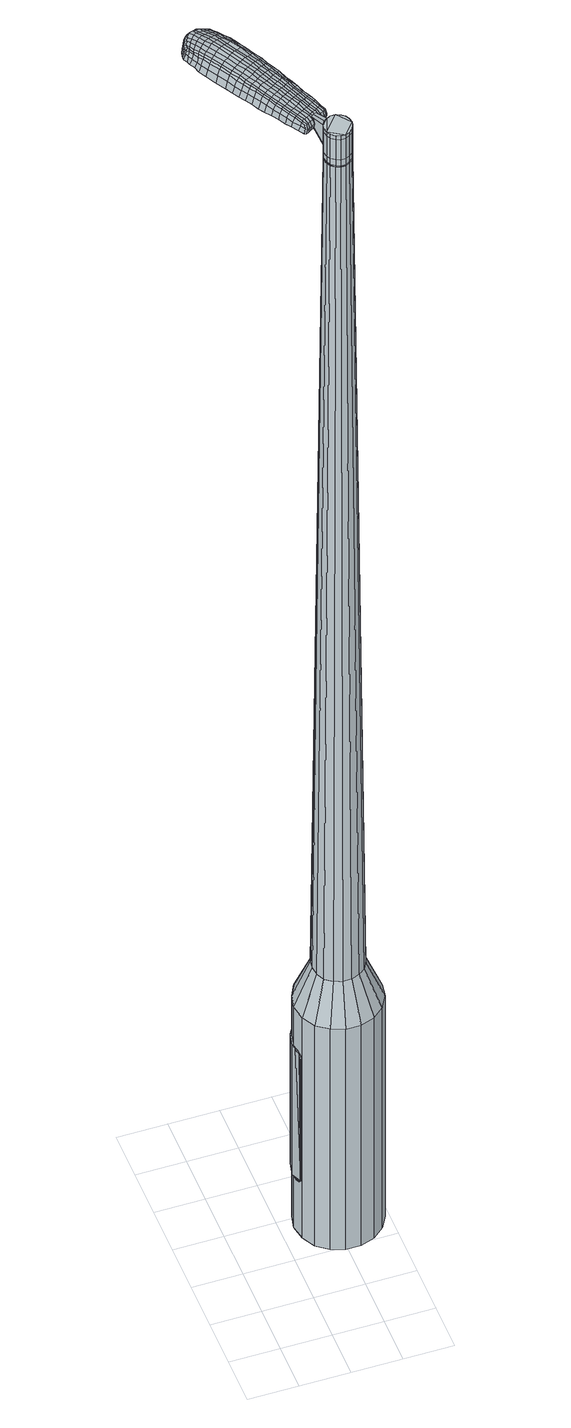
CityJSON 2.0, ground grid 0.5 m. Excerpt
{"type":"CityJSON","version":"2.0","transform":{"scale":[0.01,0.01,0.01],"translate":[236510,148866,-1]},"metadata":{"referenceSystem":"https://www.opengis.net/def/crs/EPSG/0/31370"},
"CityObjects":{
"object1":{"type":"GenericCityObject","attributes":{"cluster":1036,"mean_distance_to_centroid":0.122,"new_centroid_x":236511.08,"new_centroid_y":148867.38,"mean_distance_to_camera":8.23,"H1":10.16,"H2":11.08,"Z_final":110.33,"cluster2":12,"proj_x":236517.58,"proj_y":148863.65,"id_line":52795,"bearing_l":209.81,"distance":7.49,"orientation":"right","G_obj":119.81},"geometry":[{"type":"MultiSurface","lod":"2","boundaries":[[[0,1,2,3]],[[1,4,5,2]],[[4,6,7,5]],[[6,8,9,7]],[[8,10,11,9]],[[10,12,13,11]],[[12,14,15,13]],[[14,16,17,15]],[[16,18,19,17]],[[18,20,21,19]],[[20,22,23,21]],[[22,24,25,23]],[[24,26,27,25]],[[26,28,29,27]],[[28,30,31,29]],[[30,32,33,31]],[[32,34,35,33]],[[34,0,3,35]],[[36,37,38,39]],[[38,40,41,42]],[[41,43,42]],[[42,44,45,46]],[[45,47,46]],[[46,48,49,50]],[[49,51,50]],[[42,46,50,38]],[[50,52,39,38]],[[53,36,39]],[[2,5,7,35]],[[7,9,11,15]],[[11,13,15]],[[15,17,19,23]],[[19,21,23]],[[23,25,27,31]],[[27,29,31]],[[15,23,31,7]],[[31,33,35,7]],[[3,2,35]],[[1,0,54,55]],[[0,34,56,54]],[[34,32,57,56]],[[32,30,58,57]],[[30,28,59,58]],[[28,26,60,59]],[[26,24,61,60]],[[24,22,62,61]],[[22,20,63,62]],[[20,18,64,63]],[[18,16,65,64]],[[16,14,66,65]],[[14,12,67,66]],[[12,10,68,67]],[[10,8,69,68]],[[8,6,70,69]],[[6,4,71,70]],[[4,1,55,71]],[[55,54,72,73]],[[54,56,74,72]],[[56,57,75,74]],[[57,58,76,75]],[[58,59,77,76]],[[59,60,78,77]],[[60,61,79,78]],[[61,62,80,79]],[[62,63,81,80]],[[63,64,82,81]],[[64,65,83,82]],[[65,66,84,83]],[[66,67,85,84]],[[67,68,86,85]],[[68,69,87,86]],[[69,70,88,87]],[[70,71,89,88]],[[71,55,73,89]],[[72,90,91,92]],[[93,94,90,72]],[[95,96,94,93]],[[97,98,96,95]],[[99,100,98,97]],[[101,102,100,99]],[[79,103,102,101]],[[104,105,103,79]],[[106,107,105,104]],[[82,108,107,106]],[[83,109,108,82]],[[84,110,109,83]],[[85,111,110,84]],[[86,112,111,85]],[[87,113,112,86]],[[114,115,113,87]],[[116,117,115,114]],[[92,91,117,116]],[[118,119,120,121]],[[122,118,121,123]],[[124,122,123,125]],[[126,124,125,127]],[[128,126,127,129]],[[130,128,129,131]],[[132,130,131,133]],[[134,132,133,135]],[[136,134,135,137]],[[138,136,137,139]],[[140,138,139,141]],[[142,140,141,143]],[[144,142,143,145]],[[146,144,145,147]],[[148,146,147,149]],[[150,148,149,151]],[[73,72,92]],[[74,93,72]],[[74,75,95,93]],[[75,76,97,95]],[[76,77,99,97]],[[77,78,101,99]],[[78,79,101]],[[80,104,79]],[[80,81,106,104]],[[81,82,106]],[[88,114,87]],[[88,89,116,114]],[[89,73,92,116]],[[152,91,90]],[[152,153,117,91]],[[153,154,115,117]],[[154,113,115]],[[155,107,108]],[[155,156,105,107]],[[156,103,105]],[[157,102,103]],[[157,158,100,102]],[[158,159,98,100]],[[159,160,96,98]],[[160,161,94,96]],[[161,90,94]],[[39,52,150,162]],[[152,90,163,151]],[[53,39,162,119]],[[90,161,120,163]],[[36,53,119,118]],[[161,160,121,120]],[[37,36,118,122]],[[160,159,123,121]],[[38,37,122,124]],[[159,158,125,123]],[[40,38,124,126]],[[158,157,127,125]],[[41,40,126,128]],[[157,103,129,127]],[[43,41,128,130]],[[103,156,131,129]],[[42,43,130,132]],[[156,155,133,131]],[[44,42,132,134]],[[155,108,135,133]],[[45,44,134,136]],[[108,109,137,135]],[[47,45,136,138]],[[109,110,139,137]],[[46,47,138,140]],[[110,111,141,139]],[[48,46,140,142]],[[111,112,143,141]],[[49,48,142,144]],[[112,113,145,143]],[[51,49,144,146]],[[113,154,147,145]],[[50,51,146,148]],[[154,153,149,147]],[[52,50,148,150]],[[153,152,151,149]],[[150,151,164,165]],[[151,163,166,164]],[[163,120,167,166]],[[120,119,168,167]],[[119,162,169,168]],[[162,150,165,169]],[[170,171,172,173]],[[174,170,173,175]],[[170,174,176,177]],[[171,170,177,178]],[[179,180,181,182]],[[183,179,182,184]],[[179,183,185,186]],[[180,179,186,187]],[[188,189,190,191]],[[192,188,191,193]],[[188,192,194,195]],[[189,188,195,196]],[[197,198,199,200]],[[201,197,200,202]],[[197,201,203,204]],[[198,197,204,205]],[[206,207,208,209]],[[210,206,209,211]],[[206,210,212,213]],[[207,206,213,214]],[[215,216,217,218]],[[219,215,218,220]],[[215,219,221,222]],[[216,215,222,223]],[[224,225,226,227]],[[216,224,227,217]],[[224,216,223,228]],[[225,224,228,229]],[[230,231,232,233]],[[225,230,233,226]],[[230,225,229,234]],[[231,230,234,235]],[[236,174,175,237]],[[231,236,237,232]],[[236,231,235,238]],[[174,236,238,176]],[[239,240,241,242]],[[243,239,242,244]],[[239,243,245,246]],[[240,239,246,247]],[[248,249,250,251]],[[240,248,251,241]],[[248,240,247,252]],[[249,248,252,253]],[[254,255,256,257]],[[249,254,257,250]],[[254,249,253,258]],[[255,254,258,259]],[[260,261,262,263]],[[255,260,263,256]],[[260,255,259,264]],[[261,260,264,265]],[[266,171,178,267]],[[261,266,267,262]],[[266,261,265,268]],[[171,266,268,172]],[[269,270,271,272]],[[273,269,272,274]],[[269,273,275,276]],[[270,269,276,277]],[[278,279,280,281]],[[270,278,281,271]],[[278,270,277,282]],[[279,278,282,283]],[[284,285,286,287]],[[279,284,287,280]],[[284,279,283,288]],[[285,284,288,289]],[[290,183,184,291]],[[285,290,291,286]],[[290,285,289,292]],[[183,290,292,185]],[[293,294,295,296]],[[297,293,296,298]],[[293,297,299,300]],[[294,293,300,301]],[[302,303,304,305]],[[294,302,305,295]],[[302,294,301,306]],[[303,302,306,307]],[[308,309,310,311]],[[303,308,311,304]],[[308,303,307,312]],[[309,308,312,313]],[[314,315,316,317]],[[309,314,317,310]],[[314,309,313,318]],[[315,314,318,319]],[[320,180,187,321]],[[315,320,321,316]],[[320,315,319,322]],[[180,320,322,181]],[[323,209,208,324]],[[325,323,324,326]],[[323,325,327,328]],[[209,323,328,211]],[[329,325,326,330]],[[331,329,330,332]],[[329,331,333,334]],[[325,329,334,327]],[[335,331,332,336]],[[337,335,336,338]],[[335,337,339,340]],[[331,335,340,333]],[[341,337,338,342]],[[343,341,342,344]],[[341,343,345,346]],[[337,341,346,339]],[[347,343,344,348]],[[198,347,348,199]],[[347,198,205,349]],[[343,347,349,345]],[[350,351,196,195]],[[352,350,195,194]],[[350,352,353,354]],[[351,350,354,355]],[[356,357,355,354]],[[358,356,354,353]],[[356,358,359,360]],[[357,356,360,361]],[[362,363,361,360]],[[364,362,360,359]],[[362,364,365,366]],[[363,362,366,367]],[[368,369,367,366]],[[370,368,366,365]],[[368,370,203,201]],[[369,368,201,202]],[[371,372,373,374]],[[273,371,374,275]],[[371,273,274,375]],[[372,371,375,376]],[[377,192,193,378]],[[372,377,378,373]],[[377,372,376,379]],[[192,377,379,194]],[[380,381,382,383]],[[219,380,383,221]],[[380,219,220,384]],[[381,380,384,385]],[[386,387,388,389]],[[381,386,389,382]],[[386,381,385,390]],[[387,386,390,391]],[[392,189,196,393]],[[387,392,393,388]],[[392,387,391,394]],[[189,392,394,190]],[[395,396,397,398]],[[177,395,398,178]],[[395,177,176,399]],[[396,395,399,400]],[[401,402,403,404]],[[396,401,404,397]],[[401,396,400,405]],[[402,401,405,406]],[[407,200,199,408]],[[402,407,408,403]],[[407,402,406,409]],[[200,407,409,202]],[[410,411,412,413]],[[182,410,413,184]],[[410,182,181,414]],[[411,410,414,415]],[[416,204,203,417]],[[411,416,417,412]],[[416,411,415,418]],[[204,416,418,205]],[[419,420,421,422]],[[297,419,422,299]],[[419,297,298,423]],[[420,419,423,424]],[[425,210,211,426]],[[420,425,426,421]],[[425,420,424,427]],[[210,425,427,212]],[[428,429,430,431]],[[243,428,431,245]],[[428,243,244,432]],[[429,428,432,433]],[[434,435,436,437]],[[429,434,437,430]],[[434,429,433,438]],[[435,434,438,439]],[[440,207,214,441]],[[435,440,441,436]],[[440,435,439,442]],[[207,440,442,208]],[[443,444,433,432]],[[242,443,432,244]],[[443,242,241,445]],[[444,443,445,446]],[[447,448,439,438]],[[444,447,438,433]],[[447,444,446,449]],[[448,447,449,450]],[[451,324,208,442]],[[448,451,442,439]],[[451,448,450,452]],[[324,451,452,326]],[[453,454,455,456]],[[300,453,456,301]],[[453,300,299,422]],[[454,453,422,421]],[[457,328,327,458]],[[454,457,458,455]],[[457,454,421,426]],[[328,457,426,211]],[[459,460,446,445]],[[251,459,445,241]],[[459,251,250,461]],[[460,459,461,462]],[[463,464,450,449]],[[460,463,449,446]],[[463,460,462,465]],[[464,463,465,466]],[[467,330,326,452]],[[464,467,452,450]],[[467,464,466,468]],[[330,467,468,332]],[[469,470,471,472]],[[306,469,472,307]],[[469,306,301,456]],[[470,469,456,455]],[[473,334,333,474]],[[470,473,474,471]],[[473,470,455,458]],[[334,473,458,327]],[[475,476,462,461]],[[257,475,461,250]],[[475,257,256,477]],[[476,475,477,478]],[[479,480,466,465]],[[476,479,465,462]],[[479,476,478,481]],[[480,479,481,482]],[[483,336,332,468]],[[480,483,468,466]],[[483,480,482,484]],[[336,483,484,338]],[[485,486,487,488]],[[312,485,488,313]],[[485,312,307,472]],[[486,485,472,471]],[[489,340,339,490]],[[486,489,490,487]],[[489,486,471,474]],[[340,489,474,333]],[[491,492,478,477]],[[263,491,477,256]],[[491,263,262,493]],[[492,491,493,494]],[[495,496,482,481]],[[492,495,481,478]],[[495,492,494,497]],[[496,495,497,498]],[[499,342,338,484]],[[496,499,484,482]],[[499,496,498,500]],[[342,499,500,344]],[[501,502,503,504]],[[318,501,504,319]],[[501,318,313,488]],[[502,501,488,487]],[[505,346,345,506]],[[502,505,506,503]],[[505,502,487,490]],[[346,505,490,339]],[[507,508,494,493]],[[267,507,493,262]],[[507,267,178,398]],[[508,507,398,397]],[[509,510,498,497]],[[508,509,497,494]],[[509,508,397,404]],[[510,509,404,403]],[[511,348,344,500]],[[510,511,500,498]],[[511,510,403,408]],[[348,511,408,199]],[[512,513,415,414]],[[322,512,414,181]],[[512,322,319,504]],[[513,512,504,503]],[[514,349,205,418]],[[513,514,418,415]],[[514,513,503,506]],[[349,514,506,345]],[[515,516,376,375]],[[272,515,375,274]],[[515,272,271,517]],[[516,515,517,518]],[[519,352,194,379]],[[516,519,379,376]],[[519,516,518,520]],[[352,519,520,353]],[[521,522,523,524]],[[222,521,524,223]],[[521,222,221,383]],[[522,521,383,382]],[[525,526,527,528]],[[522,525,528,523]],[[525,522,382,389]],[[526,525,389,388]],[[529,351,355,530]],[[526,529,530,527]],[[529,526,388,393]],[[351,529,393,196]],[[531,532,518,517]],[[281,531,517,271]],[[531,281,280,533]],[[532,531,533,534]],[[535,358,353,520]],[[532,535,520,518]],[[535,532,534,536]],[[358,535,536,359]],[[537,538,539,540]],[[228,537,540,229]],[[537,228,223,524]],[[538,537,524,523]],[[541,542,543,544]],[[538,541,544,539]],[[541,538,523,528]],[[542,541,528,527]],[[545,357,361,546]],[[542,545,546,543]],[[545,542,527,530]],[[357,545,530,355]],[[547,548,534,533]],[[287,547,533,280]],[[547,287,286,549]],[[548,547,549,550]],[[551,364,359,536]],[[548,551,536,534]],[[551,548,550,552]],[[364,551,552,365]],[[553,554,555,556]],[[234,553,556,235]],[[553,234,229,540]],[[554,553,540,539]],[[557,558,559,560]],[[554,557,560,555]],[[557,554,539,544]],[[558,557,544,543]],[[561,363,367,562]],[[558,561,562,559]],[[561,558,543,546]],[[363,561,546,361]],[[563,564,550,549]],[[291,563,549,286]],[[563,291,184,413]],[[564,563,413,412]],[[565,370,365,552]],[[564,565,552,550]],[[565,564,412,417]],[[370,565,417,203]],[[566,567,400,399]],[[238,566,399,176]],[[566,238,235,556]],[[567,566,556,555]],[[568,569,406,405]],[[567,568,405,400]],[[568,567,555,560]],[[569,568,560,559]],[[570,369,202,409]],[[569,570,409,406]],[[570,569,559,562]],[[369,570,562,367]],[[571,572,573,574]],[[574,573,575,576]],[[577,575,573,578]],[[578,573,572,579]],[[580,581,582,583]],[[583,582,584,585]],[[586,584,582,587]],[[587,582,581,588]],[[589,590,591,592]],[[592,591,593,594]],[[595,593,591,596]],[[596,591,590,597]],[[598,599,600,601]],[[601,600,602,603]],[[604,602,600,605]],[[605,600,599,606]],[[607,608,609,610]],[[610,609,611,612]],[[613,611,609,614]],[[614,609,608,615]],[[616,617,618,619]],[[619,618,620,621]],[[622,620,618,623]],[[623,618,617,624]],[[625,626,627,628]],[[628,627,617,616]],[[624,617,627,629]],[[629,627,626,630]],[[631,632,633,634]],[[634,633,626,625]],[[630,626,633,635]],[[635,633,632,636]],[[576,575,637,638]],[[638,637,632,631]],[[636,632,637,639]],[[639,637,575,577]],[[640,641,642,643]],[[643,642,644,645]],[[646,644,642,647]],[[647,642,641,648]],[[649,650,651,652]],[[652,651,641,640]],[[648,641,651,653]],[[653,651,650,654]],[[655,656,657,658]],[[658,657,650,649]],[[654,650,657,659]],[[659,657,656,660]],[[661,662,663,664]],[[664,663,656,655]],[[660,656,663,665]],[[665,663,662,666]],[[579,572,667,668]],[[668,667,662,661]],[[666,662,667,669]],[[669,667,572,571]],[[670,671,672,673]],[[673,672,674,675]],[[676,674,672,677]],[[677,672,671,678]],[[679,680,681,682]],[[682,681,671,670]],[[678,671,681,683]],[[683,681,680,684]],[[685,686,687,688]],[[688,687,680,679]],[[684,680,687,689]],[[689,687,686,690]],[[585,584,691,692]],[[692,691,686,685]],[[690,686,691,693]],[[693,691,584,586]],[[694,695,696,697]],[[697,696,698,699]],[[700,698,696,701]],[[701,696,695,702]],[[703,704,705,706]],[[706,705,695,694]],[[702,695,705,707]],[[707,705,704,708]],[[709,710,711,712]],[[712,711,704,703]],[[708,704,711,713]],[[713,711,710,714]],[[715,716,717,718]],[[718,717,710,709]],[[714,710,717,719]],[[719,717,716,720]],[[588,581,721,722]],[[722,721,716,715]],[[720,716,721,723]],[[723,721,581,580]],[[607,610,724,725]],[[725,724,726,727]],[[728,726,724,729]],[[729,724,610,612]],[[727,726,730,731]],[[731,730,732,733]],[[734,732,730,735]],[[735,730,726,728]],[[733,732,736,737]],[[737,736,738,739]],[[740,738,736,741]],[[741,736,732,734]],[[739,738,742,743]],[[743,742,744,745]],[[746,744,742,747]],[[747,742,738,740]],[[745,744,748,749]],[[749,748,599,598]],[[606,599,748,750]],[[750,748,744,746]],[[597,751,752,596]],[[596,752,753,595]],[[754,753,752,755]],[[755,752,751,756]],[[756,757,758,755]],[[755,758,759,754]],[[760,759,758,761]],[[761,758,757,762]],[[762,763,764,761]],[[761,764,765,760]],[[766,765,764,767]],[[767,764,763,768]],[[768,769,770,767]],[[767,770,771,766]],[[604,771,770,602]],[[602,770,769,603]],[[772,773,774,775]],[[775,774,674,676]],[[675,674,774,776]],[[776,774,773,777]],[[594,593,778,779]],[[779,778,773,772]],[[777,773,778,780]],[[780,778,593,595]],[[781,782,783,784]],[[784,783,620,622]],[[621,620,783,785]],[[785,783,782,786]],[[787,788,789,790]],[[790,789,782,781]],[[786,782,789,791]],[[791,789,788,792]],[[597,590,793,794]],[[794,793,788,787]],[[792,788,793,795]],[[795,793,590,589]],[[796,797,798,799]],[[799,798,578,579]],[[577,578,798,800]],[[800,798,797,801]],[[802,803,804,805]],[[805,804,797,796]],[[801,797,804,806]],[[806,804,803,807]],[[598,601,808,809]],[[809,808,803,802]],[[807,803,808,810]],[[810,808,601,603]],[[811,812,813,814]],[[814,813,583,585]],[[580,583,813,815]],[[815,813,812,816]],[[604,605,817,818]],[[818,817,812,811]],[[816,812,817,819]],[[819,817,605,606]],[[820,821,822,823]],[[823,822,698,700]],[[699,698,822,824]],[[824,822,821,825]],[[612,611,826,827]],[[827,826,821,820]],[[825,821,826,828]],[[828,826,611,613]],[[829,830,831]],[[831,830,644,646]],[[645,644,830,832]],[[832,830,833]],[[834,835,836,837]],[[837,836,830,829]],[[833,830,836,838]],[[838,836,835,839]],[[615,608,840,841]],[[841,840,835,834]],[[839,835,840,842]],[[842,840,608,607]],[[833,843,844,832]],[[832,844,643,645]],[[640,643,844,845]],[[845,844,843,846]],[[839,847,848,838]],[[838,848,843,833]],[[846,843,848,849]],[[849,848,847,850]],[[607,725,851,842]],[[842,851,847,839]],[[850,847,851,852]],[[852,851,725,727]],[[853,854,855,856]],[[856,855,701,702]],[[700,701,855,823]],[[823,855,854,820]],[[728,729,857,858]],[[858,857,854,853]],[[820,854,857,827]],[[827,857,729,612]],[[846,859,860,845]],[[845,860,652,640]],[[649,652,860,861]],[[861,860,859,862]],[[850,863,864,849]],[[849,864,859,846]],[[862,859,864,865]],[[865,864,863,866]],[[727,731,867,852]],[[852,867,863,850]],[[866,863,867,868]],[[868,867,731,733]],[[869,870,871,872]],[[872,871,707,708]],[[702,707,871,856]],[[856,871,870,853]],[[734,735,873,874]],[[874,873,870,869]],[[853,870,873,858]],[[858,873,735,728]],[[862,875,876,861]],[[861,876,658,649]],[[655,658,876,877]],[[877,876,875,878]],[[866,879,880,865]],[[865,880,875,862]],[[878,875,880,881]],[[881,880,879,882]],[[733,737,883,868]],[[868,883,879,866]],[[882,879,883,884]],[[884,883,737,739]],[[885,886,887,888]],[[888,887,713,714]],[[708,713,887,872]],[[872,887,886,869]],[[740,741,889,890]],[[890,889,886,885]],[[869,886,889,874]],[[874,889,741,734]],[[878,891,892,877]],[[877,892,664,655]],[[661,664,892,893]],[[893,892,891,894]],[[882,895,896,881]],[[881,896,891,878]],[[894,891,896,897]],[[897,896,895,898]],[[739,743,899,884]],[[884,899,895,882]],[[898,895,899,900]],[[900,899,743,745]],[[901,902,903,904]],[[904,903,719,720]],[[714,719,903,888]],[[888,903,902,885]],[[746,747,905,906]],[[906,905,902,901]],[[885,902,905,890]],[[890,905,747,740]],[[894,907,908,893]],[[893,908,668,661]],[[579,668,908,799]],[[799,908,907,796]],[[898,909,910,897]],[[897,910,907,894]],[[796,907,910,805]],[[805,910,909,802]],[[745,749,911,900]],[[900,911,909,898]],[[802,909,911,809]],[[809,911,749,598]],[[816,912,913,815]],[[815,913,723,580]],[[720,723,913,904]],[[904,913,912,901]],[[606,750,914,819]],[[819,914,912,816]],[[901,912,914,906]],[[906,914,750,746]],[[777,915,916,776]],[[776,916,673,675]],[[670,673,916,917]],[[917,916,915,918]],[[595,753,919,780]],[[780,919,915,777]],[[918,915,919,920]],[[920,919,753,754]],[[921,922,923,924]],[[924,923,623,624]],[[622,623,923,784]],[[784,923,922,781]],[[925,926,927,928]],[[928,927,922,921]],[[781,922,927,790]],[[790,927,926,787]],[[756,751,929,930]],[[930,929,926,925]],[[787,926,929,794]],[[794,929,751,597]],[[918,931,932,917]],[[917,932,682,670]],[[679,682,932,933]],[[933,932,931,934]],[[754,759,935,920]],[[920,935,931,918]],[[934,931,935,936]],[[936,935,759,760]],[[937,938,939,940]],[[940,939,629,630]],[[624,629,939,924]],[[924,939,938,921]],[[941,942,943,944]],[[944,943,938,937]],[[921,938,943,928]],[[928,943,942,925]],[[762,757,945,946]],[[946,945,942,941]],[[925,942,945,930]],[[930,945,757,756]],[[934,947,948,933]],[[933,948,688,679]],[[685,688,948,949]],[[949,948,947,950]],[[760,765,951,936]],[[936,951,947,934]],[[950,947,951,952]],[[952,951,765,766]],[[953,954,955,956]],[[956,955,635,636]],[[630,635,955,940]],[[940,955,954,937]],[[957,958,959,960]],[[960,959,954,953]],[[937,954,959,944]],[[944,959,958,941]],[[768,763,961,962]],[[962,961,958,957]],[[941,958,961,946]],[[946,961,763,762]],[[950,963,964,949]],[[949,964,692,685]],[[585,692,964,814]],[[814,964,963,811]],[[766,771,965,952]],[[952,965,963,950]],[[811,963,965,818]],[[818,965,771,604]],[[801,966,967,800]],[[800,967,639,577]],[[636,639,967,956]],[[956,967,966,953]],[[807,968,969,806]],[[806,969,966,801]],[[953,966,969,960]],[[960,969,968,957]],[[603,769,970,810]],[[810,970,968,807]],[[957,968,970,962]],[[962,970,769,768]],[[571,574,173,172]],[[574,576,175,173]],[[586,587,186,185]],[[587,588,187,186]],[[589,592,191,190]],[[592,594,193,191]],[[613,614,213,212]],[[614,615,214,213]],[[616,619,218,217]],[[619,621,220,218]],[[625,628,227,226]],[[628,616,217,227]],[[631,634,233,232]],[[634,625,226,233]],[[576,638,237,175]],[[638,631,232,237]],[[646,647,246,245]],[[647,648,247,246]],[[648,653,252,247]],[[653,654,253,252]],[[654,659,258,253]],[[659,660,259,258]],[[660,665,264,259]],[[665,666,265,264]],[[666,669,268,265]],[[669,571,172,268]],[[676,677,276,275]],[[677,678,277,276]],[[678,683,282,277]],[[683,684,283,282]],[[684,689,288,283]],[[689,690,289,288]],[[690,693,292,289]],[[693,586,185,292]],[[694,697,296,295]],[[697,699,298,296]],[[703,706,305,304]],[[706,694,295,305]],[[709,712,311,310]],[[712,703,304,311]],[[715,718,317,316]],[[718,709,310,317]],[[588,722,321,187]],[[722,715,316,321]],[[772,775,374,373]],[[775,676,275,374]],[[594,779,378,193]],[[779,772,373,378]],[[621,785,384,220]],[[785,786,385,384]],[[786,791,390,385]],[[791,792,391,390]],[[792,795,394,391]],[[795,589,190,394]],[[699,824,423,298]],[[824,825,424,423]],[[825,828,427,424]],[[828,613,212,427]],[[829,831,431,430]],[[831,646,245,431]],[[834,837,437,436]],[[837,829,430,437]],[[615,841,441,214]],[[841,834,436,441]],[[971,972,973,974]],[[975,976,974,973]],[[977,978,979,980]],[[981,982,983,984]],[[972,985,986,973]],[[987,975,973,986]],[[988,977,980,989]],[[990,991,982,981]],[[985,992,993,986]],[[993,994,987,986]],[[995,988,989,996]],[[997,991,990,998]],[[992,999,1000,993]],[[1000,1001,994,993]],[[1002,995,996,1003]],[[1004,997,998,1005]],[[1006,1007,1008,1009]],[[1010,1011,1007,1006]],[[1010,1012,1013,1011]],[[1012,1014,1015,1013]],[[1016,1017,1018,1019]],[[1020,1021,1017,1016]],[[1022,1023,1021,1020]],[[1024,1025,1023,1022]],[[1019,1008,1007,1016]],[[1016,1007,1011,1020]],[[1011,1013,1022,1020]],[[1013,1015,1024,1022]],[[980,979,976,975]],[[989,980,975,987]],[[994,996,989,987]],[[1001,1003,996,994]],[[981,984,978,977]],[[990,981,977,988]],[[998,990,988,995]],[[1005,998,995,1002]],[[982,1006,1009,983]],[[991,1010,1006,982]],[[1012,1010,991,997]],[[1014,1012,997,1004]],[[1026,1027,1028,1029]],[[1028,1030,1031,1032]],[[1028,1032,1033,1034]],[[1028,1034,1029]],[[1035,1026,1029,1036]],[[1037,1036,1029,1038]],[[1039,1038,1029]],[[1040,1028,1027,1041]],[[1042,1040,1041,1043]],[[1044,1042,1043,1045]],[[1046,1044,1045,1047]],[[1048,1046,1047,1049]],[[1049,1050,1051,1052]],[[1049,1052,1053,1054]],[[1049,1054,1055,1056]],[[1055,1057,1058,1059]],[[1055,1059,1060,1061]],[[1055,1061,1056]],[[1049,1056,1048]],[[1062,1063,1027,1026]],[[1064,1065,1030,1028]],[[1066,1067,1039,1029]],[[1063,1068,1041,1027]],[[1069,1064,1028,1040]],[[1068,1070,1043,1041]],[[1071,1069,1040,1042]],[[1070,1072,1045,1043]],[[1073,1071,1042,1044]],[[1072,1074,1047,1045]],[[1075,1073,1044,1046]],[[1074,1076,1049,1047]],[[1077,1075,1046,1048]],[[1076,1078,1050,1049]],[[1079,1080,1057,1055]],[[1081,1077,1048,1056]],[[1051,1050,1078,1082]],[[1052,1051,1082,1083]],[[1053,1052,1083,1084]],[[1054,1053,1084,1085]],[[1055,1054,1085,1079]],[[1086,1062,1026,1035]],[[1087,1086,1035,1036]],[[1088,1087,1036,1037]],[[1089,1088,1037,1038]],[[1067,1089,1038,1039]],[[1031,1030,1065,1090]],[[1058,1057,1080,1091]],[[1032,1031,1090,1092]],[[1033,1032,1092,1093]],[[1034,1033,1093,1094]],[[1029,1034,1094,1066]],[[1059,1058,1091,1095]],[[1060,1059,1095,1096]],[[1061,1060,1096,1097]],[[1056,1061,1097,1081]]]}]}
},
"vertices":[
[85,175,384],[99,180,384],[99,180,96],[85,175,96],[113,180,384],[113,180,96],[127,175,384],[127,175,96],[138,166,384],[138,166,96],[146,153,384],[146,153,96],[148,138,384],[148,138,96],[146,124,384],[146,124,96],[138,111,384],[138,111,96],[127,102,384],[127,102,96],[113,97,384],[113,97,96],[98,97,384],[98,97,96],[85,102,384],[85,102,96],[73,111,384],[73,111,96],[66,124,384],[66,124,96],[63,139,384],[63,139,96],[66,153,384],[66,153,96],[73,166,384],[73,166,96],[93,143,1524],[92,139,1524],[93,134,1524],[99,150,1524],[95,130,1524],[99,127,1524],[108,125,1524],[103,125,1524],[112,127,1524],[116,130,1524],[119,138,1524],[118,134,1524],[118,143,1524],[116,147,1524],[108,152,1524],[113,150,1524],[103,152,1524],[95,147,1524],[93,160,429],[101,163,429],[87,155,429],[82,147,429],[81,139,429],[82,130,429],[86,122,429],[93,117,429],[101,114,429],[110,114,429],[118,117,429],[125,122,429],[129,130,429],[131,138,429],[129,147,429],[125,155,429],[118,160,429],[110,163,429],[99,150,1483],[103,152,1483],[95,147,1483],[93,143,1483],[92,139,1483],[93,134,1483],[95,130,1483],[99,127,1483],[103,125,1483],[108,125,1483],[112,127,1483],[116,130,1483],[118,134,1483],[119,138,1483],[118,143,1483],[116,147,1483],[113,150,1483],[108,152,1483],[99,150,1485],[104,151,1485],[104,151,1483],[96,147,1483],[96,147,1485],[94,143,1483],[94,143,1485],[93,139,1483],[93,139,1485],[94,134,1483],[94,134,1485],[96,130,1483],[96,130,1485],[99,127,1485],[104,126,1483],[104,126,1485],[108,126,1483],[108,126,1485],[112,127,1485],[116,130,1485],[118,134,1485],[119,138,1485],[118,143,1485],[116,147,1485],[112,150,1483],[112,150,1485],[108,151,1483],[108,151,1485],[93,143,1519],[95,147,1519],[95,147,1493],[93,143,1493],[92,139,1519],[92,139,1493],[93,134,1519],[93,134,1493],[95,130,1519],[95,130,1493],[99,127,1519],[99,127,1493],[103,125,1519],[103,125,1493],[108,125,1519],[108,125,1493],[112,127,1519],[112,127,1493],[116,130,1519],[116,130,1493],[118,134,1519],[118,134,1493],[119,138,1519],[119,138,1493],[118,143,1519],[118,143,1493],[116,147,1519],[116,147,1493],[113,150,1519],[113,150,1493],[108,152,1519],[108,152,1493],[103,152,1519],[103,152,1493],[103,152,1485],[108,152,1485],[113,150,1485],[108,125,1485],[103,125,1485],[95,130,1485],[93,134,1485],[92,139,1485],[93,143,1485],[95,147,1485],[99,150,1519],[99,150,1493],[93,168,1513],[93,168,1518],[90,166,1513],[87,165,1513],[87,165,1518],[90,166,1518],[70,240,1519],[73,234,1518],[74,236,1509],[71,242,1510],[66,248,1519],[67,250,1510],[65,246,1526],[69,239,1525],[72,232,1525],[36,221,1519],[40,215,1518],[42,215,1525],[38,221,1525],[32,229,1519],[34,229,1526],[30,229,1510],[34,222,1510],[38,216,1509],[15,294,1519],[18,296,1519],[18,296,1513],[15,295,1513],[12,291,1519],[12,292,1513],[13,290,1524],[16,292,1524],[19,294,1524],[52,230,1530],[56,223,1529],[59,225,1529],[55,231,1530],[47,237,1531],[50,239,1531],[44,235,1530],[49,228,1530],[53,221,1529],[92,160,1512],[95,161,1512],[94,162,1517],[92,161,1517],[90,158,1512],[89,159,1517],[89,159,1506],[92,160,1506],[94,162,1506],[39,291,1519],[41,288,1519],[42,290,1512],[40,292,1512],[38,293,1518],[38,294,1512],[37,292,1522],[38,290,1523],[40,287,1524],[44,285,1519],[47,280,1519],[48,282,1512],[45,286,1512],[43,283,1524],[46,279,1525],[51,275,1519],[55,268,1519],[55,270,1511],[51,277,1511],[50,274,1526],[54,267,1526],[60,258,1519],[61,260,1510],[59,257,1526],[103,174,1513],[100,181,1513],[99,180,1518],[102,173,1517],[105,169,1512],[104,170,1516],[106,170,1506],[103,176,1507],[100,182,1507],[96,188,1514],[93,195,1515],[92,193,1520],[96,187,1519],[97,189,1507],[94,196,1507],[90,201,1515],[86,208,1516],[86,206,1522],[89,200,1521],[90,203,1508],[87,210,1508],[83,215,1517],[80,221,1517],[79,220,1524],[82,213,1523],[84,216,1508],[80,223,1509],[76,228,1518],[76,226,1524],[77,229,1509],[8,274,1519],[9,271,1519],[10,271,1524],[9,274,1523],[7,276,1518],[8,276,1522],[6,277,1512],[6,274,1512],[8,271,1512],[11,266,1519],[14,261,1519],[15,261,1525],[13,267,1524],[9,267,1512],[12,262,1512],[16,256,1519],[20,249,1519],[22,249,1526],[18,256,1526],[14,256,1511],[18,249,1511],[26,239,1519],[28,239,1526],[24,239,1510],[77,159,1513],[72,166,1513],[71,166,1507],[75,160,1507],[80,155,1512],[79,155,1506],[80,156,1516],[78,159,1517],[74,166,1518],[68,172,1514],[64,178,1515],[63,179,1507],[67,172,1507],[70,172,1519],[66,178,1520],[60,185,1515],[56,191,1516],[54,191,1508],[58,185,1508],[62,184,1521],[58,191,1522],[52,197,1517],[48,203,1517],[46,203,1509],[50,197,1508],[54,197,1523],[50,203,1524],[44,209,1518],[42,210,1509],[46,209,1524],[89,165,1519],[91,167,1519],[85,172,1520],[88,173,1520],[83,170,1520],[87,164,1519],[82,178,1522],[84,180,1522],[78,185,1523],[80,186,1523],[75,183,1523],[79,177,1521],[74,191,1524],[77,193,1524],[71,198,1525],[73,199,1525],[68,196,1525],[71,190,1524],[67,204,1526],[69,205,1526],[63,210,1527],[66,212,1527],[60,209,1527],[64,202,1526],[59,217,1528],[62,218,1528],[56,215,1528],[17,290,1527],[21,292,1527],[14,287,1526],[17,283,1527],[20,286,1528],[23,288,1528],[23,280,1529],[26,282,1529],[20,278,1528],[23,271,1530],[26,274,1530],[30,276,1530],[30,268,1531],[33,269,1531],[27,265,1530],[31,257,1531],[35,260,1531],[38,261,1531],[41,249,1531],[44,250,1531],[38,246,1531],[7,279,1518],[8,282,1519],[7,282,1513],[6,279,1513],[8,278,1523],[9,281,1523],[10,286,1519],[9,287,1513],[11,285,1524],[36,294,1518],[33,295,1518],[33,294,1523],[36,293,1523],[36,295,1513],[33,296,1513],[30,296,1519],[26,297,1519],[26,296,1524],[30,295,1523],[30,297,1513],[26,298,1513],[22,297,1519],[23,295,1524],[22,297,1513],[68,238,1528],[66,237,1528],[69,231,1528],[71,231,1527],[64,245,1528],[62,245,1529],[64,236,1529],[61,234,1530],[64,228,1529],[67,229,1528],[59,244,1529],[56,242,1530],[58,233,1530],[61,226,1529],[53,241,1531],[40,222,1528],[42,223,1529],[37,231,1529],[35,229,1528],[43,216,1527],[45,217,1528],[45,225,1529],[40,233,1530],[49,219,1528],[82,154,1512],[84,155,1512],[83,156,1517],[82,155,1517],[81,154,1506],[83,155,1506],[87,156,1512],[86,158,1517],[86,157,1506],[105,167,1512],[104,166,1512],[104,167,1506],[105,168,1506],[104,168,1517],[103,167,1517],[102,165,1512],[99,164,1512],[99,165,1506],[102,166,1506],[101,166,1517],[98,164,1517],[97,162,1512],[97,163,1506],[96,163,1517],[101,172,1519],[100,172,1519],[98,179,1520],[97,178,1520],[98,170,1519],[96,169,1519],[95,177,1520],[92,176,1520],[94,168,1519],[90,174,1520],[79,160,1519],[81,161,1519],[77,167,1520],[75,166,1520],[84,162,1519],[80,169,1520],[95,186,1521],[93,185,1521],[91,192,1522],[90,191,1522],[91,184,1521],[89,182,1521],[88,190,1522],[85,189,1523],[86,181,1522],[83,187,1523],[71,172,1521],[73,173,1521],[69,180,1522],[67,179,1522],[76,175,1521],[72,181,1522],[88,199,1523],[86,198,1523],[84,205,1524],[83,205,1524],[84,197,1523],[82,195,1524],[81,203,1525],[78,202,1525],[79,194,1524],[76,200,1525],[63,185,1523],[65,186,1523],[61,192,1524],[59,191,1524],[68,188,1524],[64,194,1525],[81,212,1525],[79,211,1525],[78,219,1526],[76,218,1526],[77,210,1526],[75,208,1526],[74,216,1527],[71,215,1527],[72,207,1526],[68,213,1527],[55,197,1525],[57,198,1525],[53,205,1526],[51,204,1526],[60,200,1526],[56,207,1527],[74,225,1527],[73,224,1527],[70,223,1527],[68,221,1528],[65,220,1528],[47,210,1527],[49,211,1527],[53,213,1528],[10,276,1525],[10,279,1525],[11,273,1526],[12,275,1526],[12,283,1526],[14,279,1527],[37,291,1525],[35,292,1525],[37,289,1526],[39,288,1525],[31,293,1525],[28,293,1526],[30,289,1527],[34,289,1526],[24,293,1526],[26,289,1527],[13,268,1526],[14,270,1527],[16,263,1527],[17,265,1528],[17,274,1528],[20,268,1529],[42,284,1526],[40,284,1527],[43,279,1528],[45,279,1527],[37,284,1527],[33,284,1528],[37,278,1529],[40,279,1528],[30,283,1528],[33,277,1530],[19,257,1528],[20,259,1529],[23,250,1528],[25,252,1529],[23,262,1529],[28,254,1530],[48,273,1528],[46,273,1528],[50,266,1529],[52,266,1528],[43,273,1529],[40,272,1530],[44,264,1530],[48,265,1530],[37,271,1530],[41,263,1531],[29,240,1529],[31,241,1529],[34,244,1530],[58,256,1528],[56,255,1529],[54,255,1530],[50,253,1530],[47,252,1531],[72,235,1509],[71,233,1518],[68,239,1518],[69,241,1509],[64,247,1519],[65,249,1510],[63,245,1525],[67,238,1525],[71,232,1525],[44,216,1525],[42,216,1518],[38,222,1518],[40,222,1525],[34,230,1519],[35,230,1525],[32,230,1510],[36,223,1509],[40,217,1509],[19,294,1513],[19,294,1519],[16,292,1519],[16,293,1513],[14,289,1519],[13,290,1513],[15,288,1524],[17,291,1524],[20,292,1524],[58,225,1528],[56,224,1528],[52,230,1529],[55,231,1529],[47,238,1529],[50,239,1529],[44,236,1529],[49,228,1529],[53,222,1528],[93,164,1516],[94,163,1512],[91,162,1512],[91,162,1516],[89,160,1512],[88,161,1516],[88,161,1506],[91,162,1506],[93,164,1506],[40,289,1512],[40,287,1519],[38,290,1518],[39,291,1512],[36,291,1518],[37,293,1512],[36,290,1522],[37,289,1523],[39,286,1523],[46,280,1512],[46,279,1519],[43,283,1519],[43,285,1512],[42,282,1524],[45,278,1525],[54,269,1511],[53,267,1519],[49,274,1519],[50,276,1511],[48,273,1525],[52,266,1526],[58,257,1519],[59,259,1510],[58,256,1526],[97,179,1518],[98,180,1513],[101,174,1513],[100,173,1517],[103,169,1512],[102,169,1515],[104,170,1506],[102,175,1506],[98,182,1507],[90,192,1520],[91,194,1514],[94,187,1514],[94,186,1519],[95,188,1507],[92,195,1507],[84,206,1522],[85,207,1516],[88,200,1515],[87,199,1521],[88,202,1508],[85,209,1508],[77,219,1523],[78,220,1517],[81,214,1516],[80,212,1522],[82,216,1508],[79,222,1508],[75,227,1517],[74,225,1524],[75,229,1509],[12,272,1523],[11,272,1519],[10,275,1518],[11,275,1523],[9,277,1518],[10,276,1522],[8,277,1512],[8,275,1512],[9,272,1512],[17,262,1525],[15,262,1519],[13,267,1519],[14,267,1524],[11,267,1512],[14,262,1512],[23,250,1526],[22,250,1519],[18,257,1519],[20,257,1525],[16,257,1511],[20,250,1511],[28,240,1519],[29,240,1526],[26,240,1510],[73,167,1507],[74,167,1513],[78,161,1513],[77,161,1506],[81,156,1512],[80,157,1506],[81,157,1515],[79,161,1517],[75,167,1518],[64,180,1507],[66,179,1514],[70,173,1514],[68,173,1507],[71,173,1519],[67,179,1520],[56,192,1508],[58,192,1516],[62,186,1515],[60,186,1508],[63,186,1521],[59,192,1522],[48,205,1508],[50,204,1517],[54,198,1516],[52,198,1508],[55,198,1522],[51,204,1523],[46,210,1517],[44,211,1509],[47,210,1524],[89,166,1518],[91,167,1518],[85,172,1519],[87,174,1519],[83,171,1519],[86,165,1518],[81,179,1520],[84,180,1520],[78,185,1521],[80,187,1521],[75,184,1521],[79,177,1520],[74,192,1523],[76,193,1523],[70,198,1524],[73,200,1524],[68,197,1524],[71,190,1523],[67,205,1525],[69,206,1525],[63,211,1526],[65,212,1526],[60,209,1526],[64,203,1525],[59,217,1527],[62,219,1527],[56,216,1527],[21,290,1526],[18,289,1526],[16,286,1525],[17,283,1526],[20,285,1526],[23,287,1526],[26,281,1528],[23,280,1528],[20,277,1527],[24,271,1528],[27,274,1529],[30,275,1529],[33,269,1530],[30,267,1530],[27,265,1529],[32,258,1530],[35,260,1530],[38,261,1530],[44,250,1530],[41,249,1530],[38,247,1530],[9,281,1513],[10,281,1518],[9,278,1518],[8,278,1512],[10,278,1523],[11,280,1523],[11,285,1519],[11,286,1513],[12,284,1523],[33,292,1523],[33,293,1518],[35,292,1518],[35,291,1523],[36,294,1512],[33,294,1512],[26,293,1523],[26,295,1519],[29,294,1519],[30,293,1523],[30,295,1513],[26,296,1513],[22,294,1519],[23,293,1524],[22,295,1513],[69,231,1527],[65,237,1527],[67,237,1527],[70,231,1526],[62,245,1527],[61,245,1528],[64,228,1528],[60,234,1528],[63,236,1528],[66,229,1527],[59,243,1528],[56,242,1529],[57,233,1529],[61,227,1528],[53,241,1529],[37,231,1528],[42,224,1527],[41,223,1527],[36,230,1527],[44,217,1526],[46,218,1527],[45,226,1528],[41,233,1528],[49,220,1527],[83,158,1516],[82,157,1512],[82,156,1512],[82,157,1516],[81,156,1506],[81,157,1506],[85,158,1512],[85,159,1516],[85,159,1506],[103,169,1506],[103,168,1512],[104,169,1506],[102,169,1516],[102,168,1516],[98,166,1506],[98,166,1512],[101,167,1512],[101,168,1506],[100,167,1516],[97,166,1516],[96,164,1512],[96,165,1506],[95,165,1516],[99,172,1518],[100,173,1518],[97,179,1519],[96,179,1519],[95,170,1518],[97,171,1518],[94,177,1519],[92,176,1519],[93,169,1518],[90,175,1519],[77,168,1519],[80,162,1518],[80,161,1518],[76,167,1519],[83,163,1518],[79,169,1519],[93,185,1520],[93,186,1520],[90,192,1521],[89,192,1521],[88,183,1520],[91,184,1520],[87,191,1521],[85,189,1521],[86,181,1520],[82,188,1521],[69,180,1521],[73,174,1520],[72,173,1520],[68,180,1521],[76,176,1520],[72,182,1521],[86,198,1522],[86,199,1522],[83,205,1523],[82,205,1523],[81,196,1522],[84,197,1522],[80,204,1523],[78,202,1524],[79,194,1523],[75,201,1524],[61,193,1523],[65,187,1522],[64,186,1522],[60,192,1523],[68,188,1522],[64,195,1523],[79,211,1524],[80,212,1524],[76,218,1525],[75,218,1525],[74,209,1525],[77,210,1524],[73,217,1525],[71,215,1526],[72,207,1525],[68,214,1526],[53,205,1525],[57,199,1524],[56,198,1524],[52,205,1525],[60,201,1524],[57,207,1525],[72,224,1526],[73,225,1526],[67,222,1527],[70,223,1526],[64,220,1527],[49,212,1526],[48,211,1526],[53,213,1526],[12,278,1524],[11,276,1524],[13,273,1525],[13,275,1525],[13,282,1525],[15,279,1525],[36,287,1525],[34,290,1524],[36,289,1524],[38,287,1525],[30,288,1526],[28,292,1525],[31,291,1524],[33,288,1525],[24,291,1525],[26,288,1526],[15,270,1526],[15,268,1526],[17,263,1526],[18,265,1527],[18,274,1526],[21,268,1527],[42,278,1527],[39,283,1526],[41,282,1526],[44,277,1526],[36,277,1528],[33,283,1527],[36,283,1526],[40,278,1527],[29,283,1527],[33,277,1528],[21,259,1527],[20,257,1527],[24,250,1527],[25,252,1528],[24,262,1528],[28,255,1529],[50,265,1528],[46,272,1527],[47,272,1527],[51,265,1527],[44,264,1529],[40,272,1529],[43,272,1528],[47,265,1528],[37,270,1529],[41,263,1530],[31,242,1528],[30,240,1528],[34,244,1529],[56,255,1528],[57,255,1528],[50,253,1529],[53,254,1529],[47,252,1530],[104,170,1508],[98,166,1508],[83,195,1509],[90,199,1509],[73,214,1510],[80,218,1510],[54,249,1512],[62,254,1512],[71,238,1511],[63,233,1511],[45,265,1513],[38,276,1514],[45,280,1514],[53,269,1513],[92,163,1508],[76,191,1509],[65,210,1510],[46,244,1512],[54,229,1511],[37,260,1513],[30,272,1514],[86,160,1508],[69,187,1509],[58,206,1510],[37,240,1512],[46,224,1511],[22,267,1514],[28,255,1513],[80,156,1508],[62,183,1509],[50,201,1510],[29,235,1512],[38,219,1511],[14,263,1514],[20,251,1513],[30,287,1514],[27,291,1514],[33,294,1514],[38,292,1514],[23,283,1514],[21,287,1514],[16,279,1514],[15,284,1514],[9,275,1514],[9,280,1514],[22,294,1515],[18,295,1515],[19,295,1515],[26,296,1515],[18,291,1515],[17,294,1515],[15,289,1515],[16,294,1515],[11,287,1515],[15,293,1515],[63,135,334],[62,140,334],[62,140,165],[64,125,171],[63,135,165],[63,132,165],[64,129,166],[64,127,167],[64,126,169],[63,132,334],[64,129,333],[64,127,332],[64,126,331],[64,125,328],[65,154,165],[65,154,334],[73,167,165],[73,167,334],[84,176,165],[84,176,334],[98,182,165],[98,182,334],[113,182,165],[113,182,334],[117,180,334],[121,179,334],[124,178,333],[125,178,332],[127,177,331],[127,177,328],[117,180,165],[127,177,171],[127,177,169],[125,178,167],[124,178,166],[121,179,165],[66,136,334],[65,140,334],[65,140,165],[66,136,165],[67,126,171],[67,126,328],[68,153,334],[68,153,165],[75,165,334],[75,165,165],[86,174,334],[86,174,165],[99,179,334],[99,179,165],[113,179,334],[113,179,165],[116,178,334],[126,174,328],[126,174,171],[116,178,165],[120,176,334],[122,176,333],[124,175,332],[126,174,331],[66,132,334],[67,130,333],[67,128,332],[67,126,331],[66,132,165],[126,174,169],[67,130,166],[67,128,167],[67,126,169],[124,175,167],[122,176,166],[120,176,165]
]}
